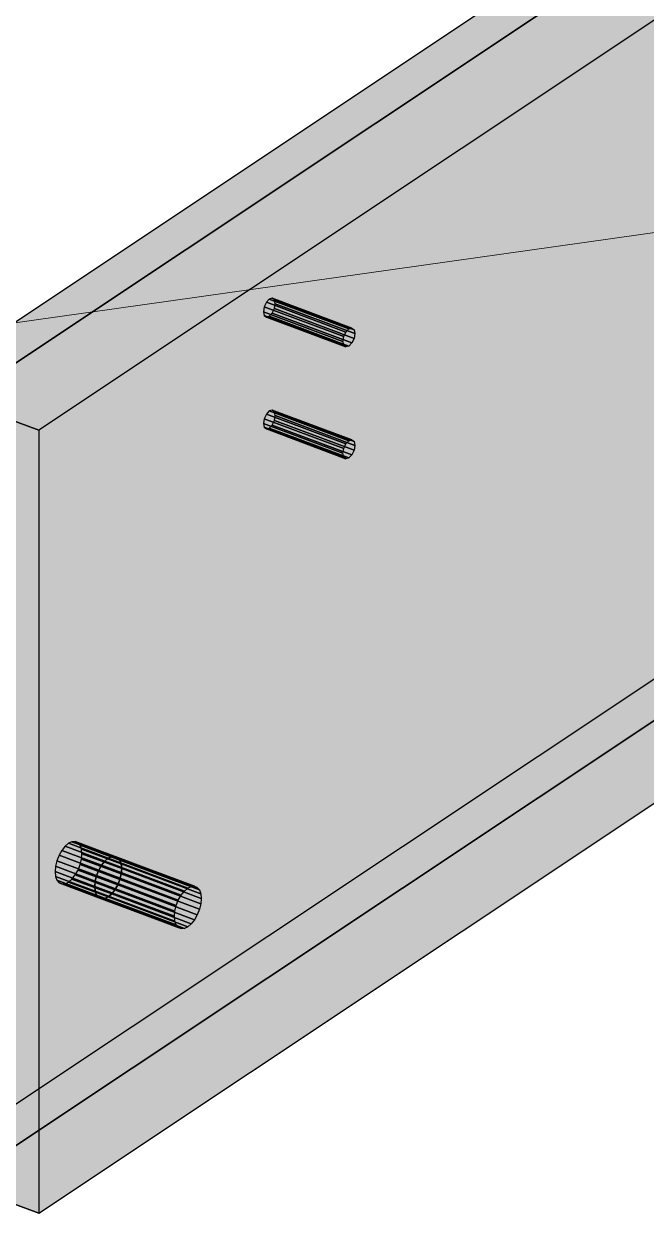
# Model space of a CAD drawing. Header units: millimetres. Extents: x 50 to 612415, y 2 to 4150.
# Drawn here: x 495138.1 to 495300.4, y 2102.5 to 2412.9 of the extents above; entities that cross this region are included whole.
import ezdxf

# ---------------------------------------------------------------- set-up
doc = ezdxf.new("R2010")
doc.units = ezdxf.units.MM
for name, color, linetype, lineweight in [('DIM', 7, 'Continuous', 13), ('HATCH', 8, 'Continuous', 9), ('OUTLINE', 7, 'Continuous', 25)]:
    doc.layers.add(name, color=color, linetype=linetype, lineweight=lineweight)

msp = doc.modelspace()

# ---------------------------------------------------------------- hatches: boundary and pattern name
at = {"layer": 'HATCH', "true_color": 0xccae87}
for points in [[(495110.909, 2318.488), (495421.989, 2525.875), (495432.358, 2521.986), (495121.278, 2314.6)], [(495121.278, 2314.6), (495432.358, 2521.986), (495453.097, 2514.209), (495142.017, 2306.823)], [(495421.989, 2321.578), (495110.909, 2114.191), (495121.278, 2110.303), (495432.358, 2317.689)], [(495432.358, 2317.689), (495121.278, 2110.303), (495142.017, 2102.526), (495453.097, 2309.912)]]:
    msp.add_hatch(color=43, dxfattribs=at).paths.add_polyline_path(points)
at = {"layer": 'HATCH', "true_color": 0xbda27d}
for points in [[(495153.174, 2197.556), (495110.909, 2318.488), (495421.989, 2525.875)], [(495383.104, 2354.586), (495153.174, 2197.556), (495421.989, 2525.875)], [(495432.358, 2521.986), (495121.278, 2314.6), (495163.544, 2193.668)], [(495202.159, 2341.064), (495121.278, 2314.6), (495432.358, 2521.986)], [(495432.358, 2521.986), (495163.544, 2193.668), (495393.473, 2350.698)], [(495202.937, 2341.282), (495202.159, 2341.064), (495432.358, 2521.986)], [(495203.506, 2340.839), (495202.937, 2341.282), (495432.358, 2521.986)], [(495351.477, 2440.609), (495203.506, 2340.839), (495432.358, 2521.986)], [(495453.097, 2514.209), (495142.017, 2306.823), (495222.898, 2333.287)], [(495453.097, 2514.209), (495222.898, 2333.287), (495223.675, 2333.505)], [(495453.097, 2514.209), (495223.675, 2333.505), (495224.245, 2333.062)], [(495453.097, 2514.209), (495224.245, 2333.062), (495372.216, 2432.832)], [(495351.477, 2440.609), (495350.7, 2439.79), (495203.506, 2340.839)], [(495350.7, 2439.79), (495350.13, 2438.589), (495203.506, 2340.839)], [(495350.13, 2438.589), (495349.922, 2437.327), (495203.506, 2340.839)], [(495349.922, 2437.327), (495203.714, 2339.856), (495203.506, 2340.839)], [(495203.714, 2339.856), (495349.922, 2437.327), (495350.13, 2436.344)], [(495202.159, 2336.574), (495350.13, 2436.344), (495350.7, 2435.902)], [(495202.159, 2336.574), (495202.937, 2337.393), (495350.13, 2436.344)], [(495351.477, 2411.424), (495202.159, 2336.574), (495350.7, 2435.902)], [(495202.937, 2337.393), (495203.506, 2338.594), (495350.13, 2436.344)], [(495203.506, 2338.594), (495203.714, 2339.856), (495350.13, 2436.344)], [(495224.245, 2333.062), (495371.438, 2432.013), (495372.216, 2432.832)], [(495224.245, 2333.062), (495370.869, 2430.812), (495371.438, 2432.013)], [(495224.245, 2333.062), (495370.661, 2429.55), (495370.869, 2430.812)], [(495371.438, 2428.125), (495370.869, 2428.567), (495222.898, 2328.797)], [(495370.869, 2428.567), (495223.675, 2329.616), (495222.898, 2328.797)], [(495371.438, 2428.125), (495222.898, 2328.797), (495372.216, 2403.647)], [(495370.869, 2428.567), (495224.245, 2330.817), (495223.675, 2329.616)], [(495224.245, 2333.062), (495224.453, 2332.079), (495370.661, 2429.55)], [(495370.869, 2428.567), (495224.453, 2332.079), (495224.245, 2330.817)], [(495370.869, 2428.567), (495370.661, 2429.55), (495224.453, 2332.079)], [(495351.477, 2411.424), (495203.714, 2310.67), (495202.159, 2336.574)], [(495351.477, 2411.424), (495350.7, 2410.605), (495203.714, 2310.67)], [(495350.7, 2410.605), (495350.13, 2409.403), (495203.714, 2310.67)], [(495350.13, 2409.403), (495349.922, 2408.142), (495203.714, 2310.67)], [(495202.159, 2307.388), (495350.13, 2407.158), (495350.7, 2406.716)], [(495202.159, 2307.388), (495202.937, 2308.208), (495350.13, 2407.158)], [(495394.379, 2351.13), (495202.159, 2307.388), (495351.477, 2406.934)], [(495202.159, 2307.388), (495350.7, 2406.716), (495351.477, 2406.934)], [(495202.937, 2308.208), (495203.506, 2309.409), (495350.13, 2407.158)], [(495203.506, 2309.409), (495203.714, 2310.67), (495350.13, 2407.158)], [(495203.714, 2310.67), (495349.922, 2408.142), (495350.13, 2407.158)], [(495222.898, 2328.797), (495224.453, 2302.893), (495372.216, 2403.647)], [(495224.453, 2302.893), (495371.438, 2402.828), (495372.216, 2403.647)], [(495224.453, 2302.893), (495370.869, 2401.626), (495371.438, 2402.828)], [(495371.438, 2398.939), (495370.869, 2399.381), (495222.898, 2299.611)], [(495370.869, 2399.381), (495223.675, 2300.431), (495222.898, 2299.611)], [(495370.869, 2399.381), (495224.245, 2301.632), (495223.675, 2300.431)], [(495370.869, 2399.381), (495224.453, 2302.893), (495224.245, 2301.632)], [(495224.453, 2302.893), (495370.661, 2400.365), (495370.869, 2401.626)], [(495370.869, 2399.381), (495370.661, 2400.365), (495224.453, 2302.893)], [(495372.216, 2399.157), (495222.898, 2299.611), (495415.117, 2343.353)], [(495372.216, 2399.157), (495371.438, 2398.939), (495222.898, 2299.611)], [(495383.104, 2354.586), (495153.294, 2196.328), (495153.174, 2197.556)], [(495383.104, 2354.586), (495382.198, 2353.81), (495153.294, 2196.328)], [(495382.198, 2353.81), (495381.354, 2352.743), (495153.294, 2196.328)], [(495381.354, 2352.743), (495380.629, 2351.457), (495153.294, 2196.328)], [(495380.629, 2351.457), (495380.073, 2350.04), (495153.294, 2196.328)], [(495380.073, 2350.04), (495379.723, 2348.589), (495153.294, 2196.328)], [(495163.544, 2193.668), (495163.663, 2192.44), (495393.473, 2350.698)], [(495393.473, 2350.698), (495163.663, 2192.44), (495163.544, 2193.668)], [(495393.473, 2350.698), (495163.544, 2193.668), (495201.381, 2307.171)], [(495163.663, 2192.44), (495392.567, 2349.922), (495393.473, 2350.698)], [(495393.473, 2350.698), (495392.567, 2349.922), (495163.663, 2192.44)], [(495163.663, 2192.44), (495391.723, 2348.855), (495392.567, 2349.922)], [(495392.567, 2349.922), (495391.723, 2348.855), (495163.663, 2192.44)], [(495394.379, 2351.13), (495393.473, 2350.698), (495201.381, 2307.171)], [(495394.379, 2351.13), (495201.381, 2307.171), (495202.159, 2307.388)], [(495379.723, 2348.589), (495379.604, 2347.202), (495153.294, 2196.328)], [(495153.294, 2196.328), (495379.604, 2347.202), (495379.723, 2345.974)], [(495163.663, 2192.44), (495390.998, 2347.569), (495391.723, 2348.855)], [(495391.723, 2348.855), (495390.998, 2347.569), (495163.663, 2192.44)], [(495163.663, 2192.44), (495390.442, 2346.152), (495390.998, 2347.569)], [(495390.998, 2347.569), (495390.442, 2346.152), (495163.663, 2192.44)], [(495149.794, 2188.944), (495379.723, 2345.974), (495380.073, 2344.989)], [(495149.794, 2188.944), (495150.7, 2189.72), (495379.723, 2345.974)], [(495149.794, 2188.944), (495380.073, 2344.989), (495380.629, 2344.313)], [(495149.794, 2188.944), (495380.629, 2344.313), (495421.989, 2321.578)], [(495150.7, 2189.72), (495151.544, 2190.787), (495379.723, 2345.974)], [(495151.544, 2190.787), (495152.269, 2192.073), (495379.723, 2345.974)], [(495152.269, 2192.073), (495152.825, 2193.49), (495379.723, 2345.974)], [(495152.825, 2193.49), (495153.174, 2194.941), (495379.723, 2345.974)], [(495153.174, 2194.941), (495153.294, 2196.328), (495379.723, 2345.974)], [(495163.663, 2192.44), (495390.093, 2344.7), (495390.442, 2346.152)], [(495390.442, 2346.152), (495390.093, 2344.7), (495163.663, 2192.44)], [(495163.663, 2192.44), (495389.973, 2343.313), (495390.093, 2344.7)], [(495390.093, 2344.7), (495389.973, 2343.313), (495163.663, 2192.44)], [(495202.159, 2341.064), (495201.381, 2340.245), (495121.278, 2314.6)], [(495390.442, 2341.1), (495390.093, 2342.086), (495160.163, 2185.055)], [(495160.163, 2185.055), (495390.093, 2342.086), (495390.442, 2341.1)], [(495390.093, 2342.086), (495161.069, 2185.831), (495160.163, 2185.055)], [(495160.163, 2185.055), (495161.069, 2185.831), (495390.093, 2342.086)], [(495390.998, 2340.425), (495390.442, 2341.1), (495160.163, 2185.055)], [(495160.163, 2185.055), (495390.442, 2341.1), (495390.998, 2340.425)], [(495432.358, 2317.689), (495390.998, 2340.425), (495160.163, 2185.055)], [(495160.163, 2185.055), (495390.998, 2340.425), (495391.723, 2340.105)], [(495390.093, 2342.086), (495161.913, 2186.899), (495161.069, 2185.831)], [(495161.069, 2185.831), (495161.913, 2186.899), (495390.093, 2342.086)], [(495390.093, 2342.086), (495162.638, 2188.185), (495161.913, 2186.899)], [(495161.913, 2186.899), (495162.638, 2188.185), (495390.093, 2342.086)], [(495390.093, 2342.086), (495163.194, 2189.602), (495162.638, 2188.185)], [(495162.638, 2188.185), (495163.194, 2189.602), (495390.093, 2342.086)], [(495390.093, 2342.086), (495163.544, 2191.053), (495163.194, 2189.602)], [(495163.194, 2189.602), (495163.544, 2191.053), (495390.093, 2342.086)], [(495390.093, 2342.086), (495163.663, 2192.44), (495163.544, 2191.053)], [(495163.544, 2191.053), (495163.663, 2192.44), (495390.093, 2342.086)], [(495390.093, 2342.086), (495389.973, 2343.313), (495163.663, 2192.44)], [(495163.663, 2192.44), (495389.973, 2343.313), (495390.093, 2342.086)], [(495184.282, 2185.891), (495184.402, 2184.663), (495414.212, 2342.921)], [(495222.12, 2299.394), (495184.282, 2185.891), (495414.212, 2342.921)], [(495184.402, 2184.663), (495413.306, 2342.145), (495414.212, 2342.921)], [(495184.402, 2184.663), (495412.462, 2341.078), (495413.306, 2342.145)], [(495184.402, 2184.663), (495411.737, 2339.792), (495412.462, 2341.078)], [(495222.12, 2299.394), (495414.212, 2342.921), (495415.117, 2343.353)], [(495222.898, 2299.611), (495222.12, 2299.394), (495415.117, 2343.353)], [(495201.381, 2340.245), (495200.812, 2339.043), (495121.278, 2314.6)], [(495200.812, 2339.043), (495200.604, 2337.782), (495121.278, 2314.6)], [(495121.278, 2110.303), (495200.604, 2337.782), (495200.812, 2336.798)], [(495200.604, 2337.782), (495121.278, 2110.303), (495121.278, 2314.6)], [(495160.163, 2185.055), (495392.567, 2340.163), (495432.358, 2317.689)], [(495160.163, 2185.055), (495391.723, 2340.105), (495392.567, 2340.163)], [(495184.402, 2184.663), (495411.181, 2338.375), (495411.737, 2339.792)], [(495184.402, 2184.663), (495410.831, 2336.923), (495411.181, 2338.375)], [(495200.604, 2308.597), (495121.278, 2110.303), (495200.812, 2336.798)], [(495411.181, 2333.323), (495410.831, 2334.309), (495180.902, 2177.278)], [(495410.831, 2334.309), (495181.808, 2178.054), (495180.902, 2177.278)], [(495410.831, 2334.309), (495182.652, 2179.122), (495181.808, 2178.054)], [(495410.831, 2334.309), (495183.377, 2180.408), (495182.652, 2179.122)], [(495410.831, 2334.309), (495183.933, 2181.825), (495183.377, 2180.408)], [(495410.831, 2334.309), (495184.282, 2183.276), (495183.933, 2181.825)], [(495410.831, 2334.309), (495184.402, 2184.663), (495184.282, 2183.276)], [(495184.402, 2184.663), (495410.712, 2335.536), (495410.831, 2336.923)], [(495410.831, 2334.309), (495410.712, 2335.536), (495184.402, 2184.663)], [(495200.812, 2309.858), (495200.604, 2308.597), (495200.812, 2336.798)], [(495203.714, 2310.67), (495203.506, 2311.654), (495200.812, 2336.798)], [(495203.506, 2311.654), (495202.937, 2312.096), (495200.812, 2336.798)], [(495202.937, 2312.096), (495202.159, 2311.879), (495200.812, 2336.798)], [(495202.159, 2311.879), (495201.381, 2311.059), (495200.812, 2336.798)], [(495201.381, 2311.059), (495200.812, 2309.858), (495200.812, 2336.798)], [(495203.714, 2310.67), (495200.812, 2336.798), (495201.381, 2336.356)], [(495203.714, 2310.67), (495201.381, 2336.356), (495202.159, 2336.574)], [(495142.017, 2306.823), (495222.12, 2332.468), (495222.898, 2333.287)], [(495142.017, 2306.823), (495221.551, 2331.266), (495222.12, 2332.468)], [(495142.017, 2306.823), (495221.342, 2330.005), (495221.551, 2331.266)], [(495411.737, 2332.648), (495411.181, 2333.323), (495180.902, 2177.278)], [(495412.462, 2332.328), (495411.737, 2332.648), (495180.902, 2177.278)], [(495453.097, 2309.912), (495413.306, 2332.386), (495180.902, 2177.278)], [(495413.306, 2332.386), (495412.462, 2332.328), (495180.902, 2177.278)], [(495221.551, 2329.021), (495221.342, 2330.005), (495142.017, 2102.526)], [(495142.017, 2306.823), (495142.017, 2102.526), (495221.342, 2330.005)], [(495221.551, 2329.021), (495142.017, 2102.526), (495221.342, 2300.82)], [(495221.551, 2329.021), (495221.342, 2300.82), (495221.551, 2302.081)], [(495221.551, 2329.021), (495224.245, 2303.877), (495224.453, 2302.893)], [(495221.551, 2329.021), (495223.675, 2304.319), (495224.245, 2303.877)], [(495221.551, 2329.021), (495222.898, 2304.102), (495223.675, 2304.319)], [(495221.551, 2329.021), (495222.12, 2303.282), (495222.898, 2304.102)], [(495221.551, 2329.021), (495221.551, 2302.081), (495222.12, 2303.282)], [(495222.12, 2328.579), (495221.551, 2329.021), (495224.453, 2302.893)], [(495222.898, 2328.797), (495222.12, 2328.579), (495224.453, 2302.893)], [(495149.794, 2188.944), (495421.989, 2321.578), (495110.909, 2114.191)], [(495153.174, 2197.556), (495152.825, 2198.541), (495110.909, 2318.488)], [(495152.825, 2198.541), (495152.269, 2199.217), (495110.909, 2318.488)], [(495152.269, 2199.217), (495151.544, 2199.536), (495110.909, 2318.488)], [(495151.544, 2199.536), (495150.7, 2199.478), (495110.909, 2318.488)], [(495150.7, 2199.478), (495149.794, 2199.047), (495110.909, 2318.488)], [(495149.794, 2199.047), (495148.888, 2198.271), (495110.909, 2318.488)], [(495148.888, 2198.271), (495148.044, 2197.203), (495110.909, 2318.488)], [(495146.414, 2193.049), (495146.294, 2191.662), (495110.909, 2318.488)], [(495148.044, 2197.203), (495147.319, 2195.917), (495110.909, 2318.488)], [(495146.763, 2194.5), (495146.414, 2193.049), (495110.909, 2318.488)], [(495147.319, 2195.917), (495146.763, 2194.5), (495110.909, 2318.488)], [(495146.294, 2191.662), (495110.909, 2114.191), (495110.909, 2318.488)], [(495121.278, 2110.303), (495432.358, 2317.689), (495160.163, 2185.055)], [(495432.358, 2317.689), (495121.278, 2110.303), (495160.163, 2185.055)], [(495121.278, 2314.6), (495163.194, 2194.653), (495163.544, 2193.668)], [(495121.278, 2314.6), (495162.638, 2195.328), (495163.194, 2194.653)], [(495121.278, 2314.6), (495161.913, 2195.648), (495162.638, 2195.328)], [(495121.278, 2314.6), (495161.069, 2195.59), (495161.913, 2195.648)], [(495121.278, 2314.6), (495160.163, 2195.158), (495161.069, 2195.59)], [(495121.278, 2314.6), (495159.258, 2194.382), (495160.163, 2195.158)], [(495121.278, 2314.6), (495158.414, 2193.315), (495159.258, 2194.382)], [(495121.278, 2314.6), (495156.664, 2187.774), (495156.783, 2189.16)], [(495121.278, 2314.6), (495157.689, 2192.029), (495158.414, 2193.315)], [(495121.278, 2314.6), (495156.783, 2189.16), (495157.133, 2190.612)], [(495121.278, 2314.6), (495157.133, 2190.612), (495157.689, 2192.029)], [(495121.278, 2314.6), (495121.278, 2110.303), (495156.664, 2187.774)], [(495180.902, 2177.278), (495142.017, 2102.526), (495453.097, 2309.912)], [(495121.278, 2110.303), (495200.604, 2308.597), (495200.812, 2307.613)], [(495121.278, 2110.303), (495200.812, 2307.613), (495201.381, 2307.171)], [(495157.689, 2192.029), (495121.278, 2110.303), (495201.381, 2307.171)], [(495158.414, 2193.315), (495157.689, 2192.029), (495201.381, 2307.171)], [(495159.258, 2194.382), (495158.414, 2193.315), (495201.381, 2307.171)], [(495160.163, 2195.158), (495159.258, 2194.382), (495201.381, 2307.171)], [(495161.069, 2195.59), (495160.163, 2195.158), (495201.381, 2307.171)], [(495161.913, 2195.648), (495161.069, 2195.59), (495201.381, 2307.171)], [(495162.638, 2195.328), (495161.913, 2195.648), (495201.381, 2307.171)], [(495163.194, 2194.653), (495162.638, 2195.328), (495201.381, 2307.171)], [(495163.544, 2193.668), (495163.194, 2194.653), (495201.381, 2307.171)], [(495221.551, 2299.836), (495221.342, 2300.82), (495142.017, 2102.526)], [(495222.12, 2299.394), (495221.551, 2299.836), (495142.017, 2102.526)], [(495222.12, 2299.394), (495142.017, 2102.526), (495178.427, 2184.252)], [(495222.12, 2299.394), (495178.427, 2184.252), (495179.152, 2185.538)], [(495222.12, 2299.394), (495179.152, 2185.538), (495179.996, 2186.605)], [(495222.12, 2299.394), (495179.996, 2186.605), (495180.902, 2187.381)], [(495222.12, 2299.394), (495180.902, 2187.381), (495181.808, 2187.813)], [(495222.12, 2299.394), (495181.808, 2187.813), (495182.652, 2187.871)], [(495222.12, 2299.394), (495182.652, 2187.871), (495183.377, 2187.551)], [(495222.12, 2299.394), (495183.377, 2187.551), (495183.933, 2186.876)], [(495222.12, 2299.394), (495183.933, 2186.876), (495184.282, 2185.891)], [(495110.909, 2114.191), (495146.294, 2191.662), (495146.414, 2190.434)], [(495157.689, 2192.029), (495157.133, 2190.612), (495121.278, 2110.303)], [(495110.909, 2114.191), (495146.414, 2190.434), (495146.763, 2189.449)], [(495110.909, 2114.191), (495146.763, 2189.449), (495147.319, 2188.774)], [(495148.888, 2188.512), (495149.794, 2188.944), (495110.909, 2114.191)], [(495110.909, 2114.191), (495147.319, 2188.774), (495148.044, 2188.454)], [(495148.044, 2188.454), (495148.888, 2188.512), (495110.909, 2114.191)], [(495157.133, 2190.612), (495156.783, 2189.16), (495121.278, 2110.303)], [(495156.783, 2189.16), (495156.664, 2187.774), (495121.278, 2110.303)], [(495156.783, 2186.546), (495156.664, 2187.774), (495121.278, 2110.303)], [(495121.278, 2110.303), (495156.664, 2187.774), (495156.783, 2186.546)], [(495157.133, 2185.561), (495156.783, 2186.546), (495121.278, 2110.303)], [(495121.278, 2110.303), (495156.783, 2186.546), (495157.133, 2185.561)], [(495157.689, 2184.885), (495157.133, 2185.561), (495121.278, 2110.303)], [(495121.278, 2110.303), (495157.133, 2185.561), (495157.689, 2184.885)], [(495121.278, 2110.303), (495160.163, 2185.055), (495159.258, 2184.624)], [(495121.278, 2110.303), (495159.258, 2184.624), (495160.163, 2185.055)], [(495158.414, 2184.566), (495157.689, 2184.885), (495121.278, 2110.303)], [(495121.278, 2110.303), (495157.689, 2184.885), (495158.414, 2184.566)], [(495121.278, 2110.303), (495159.258, 2184.624), (495158.414, 2184.566)], [(495121.278, 2110.303), (495158.414, 2184.566), (495159.258, 2184.624)], [(495142.017, 2102.526), (495177.871, 2182.835), (495178.427, 2184.252)], [(495142.017, 2102.526), (495177.522, 2181.384), (495177.871, 2182.835)], [(495142.017, 2102.526), (495177.402, 2179.997), (495177.522, 2181.384)], [(495177.522, 2178.769), (495177.402, 2179.997), (495142.017, 2102.526)], [(495177.871, 2177.784), (495177.522, 2178.769), (495142.017, 2102.526)], [(495178.427, 2177.108), (495177.871, 2177.784), (495142.017, 2102.526)], [(495180.902, 2177.278), (495179.996, 2176.847), (495142.017, 2102.526)], [(495179.152, 2176.789), (495178.427, 2177.108), (495142.017, 2102.526)], [(495179.996, 2176.847), (495179.152, 2176.789), (495142.017, 2102.526)]]:
    msp.add_hatch(color=33, dxfattribs=at).paths.add_polyline_path(points)
at = {"layer": 'HATCH', "true_color": 0xceb088}
for points in [[(495202.159, 2341.064), (495201.381, 2340.245), (495222.12, 2332.468), (495222.898, 2333.287)], [(495202.159, 2336.574), (495202.937, 2337.393), (495223.675, 2329.616), (495222.898, 2328.797)], [(495202.159, 2311.879), (495201.381, 2311.059), (495222.12, 2303.282), (495222.898, 2304.102)], [(495202.159, 2307.388), (495202.937, 2308.208), (495223.675, 2300.431), (495222.898, 2299.611)], [(495148.888, 2198.271), (495148.044, 2197.203), (495158.414, 2193.315), (495159.258, 2194.382)], [(495159.258, 2194.382), (495158.414, 2193.315), (495179.152, 2185.538), (495179.996, 2186.605)], [(495150.7, 2189.72), (495151.544, 2190.787), (495161.913, 2186.899), (495161.069, 2185.831)], [(495161.069, 2185.831), (495161.913, 2186.899), (495182.652, 2179.122), (495181.808, 2178.054)]]:
    msp.add_hatch(color=43, dxfattribs=at).paths.add_polyline_path(points)
at = {"layer": 'HATCH', "true_color": 0xc8ab85}
for points in [[(495202.937, 2341.282), (495202.159, 2341.064), (495222.898, 2333.287), (495223.675, 2333.505)], [(495201.381, 2336.356), (495202.159, 2336.574), (495222.898, 2328.797), (495222.12, 2328.579)], [(495202.937, 2312.096), (495202.159, 2311.879), (495222.898, 2304.102), (495223.675, 2304.319)], [(495201.381, 2307.171), (495202.159, 2307.388), (495222.898, 2299.611), (495222.12, 2299.394)]]:
    msp.add_hatch(color=43, dxfattribs=at).paths.add_polyline_path(points)
at = {"layer": 'HATCH', "true_color": 0xbea27e}
for points in [[(495203.506, 2340.839), (495202.937, 2341.282), (495223.675, 2333.505), (495224.245, 2333.062)], [(495200.812, 2336.798), (495201.381, 2336.356), (495222.12, 2328.579), (495221.551, 2329.021)], [(495203.506, 2311.654), (495202.937, 2312.096), (495223.675, 2304.319), (495224.245, 2303.877)], [(495200.812, 2307.613), (495201.381, 2307.171), (495222.12, 2299.394), (495221.551, 2299.836)]]:
    msp.add_hatch(color=33, dxfattribs=at).paths.add_polyline_path(points)
at = {"layer": 'HATCH', "true_color": 0xba9f7b}
for points in [[(495203.714, 2339.856), (495203.506, 2340.839), (495224.245, 2333.062), (495224.453, 2332.079)], [(495200.604, 2337.782), (495200.812, 2336.798), (495221.551, 2329.021), (495221.342, 2330.005)], [(495203.714, 2310.67), (495203.506, 2311.654), (495224.245, 2303.877), (495224.453, 2302.893)], [(495200.604, 2308.597), (495200.812, 2307.613), (495221.551, 2299.836), (495221.342, 2300.82)]]:
    msp.add_hatch(color=33, dxfattribs=at).paths.add_polyline_path(points)
at = {"layer": 'HATCH', "true_color": 0xc5a883}
for points in [[(495200.812, 2339.043), (495200.604, 2337.782), (495221.342, 2330.005), (495221.551, 2331.266)], [(495203.506, 2338.594), (495203.714, 2339.856), (495224.453, 2332.079), (495224.245, 2330.817)], [(495200.812, 2309.858), (495200.604, 2308.597), (495221.342, 2300.82), (495221.551, 2302.081)], [(495203.506, 2309.409), (495203.714, 2310.67), (495224.453, 2302.893), (495224.245, 2301.632)]]:
    msp.add_hatch(color=43, dxfattribs=at).paths.add_polyline_path(points)
at = {"layer": 'HATCH', "true_color": 0xccaf87}
for points in [[(495201.381, 2340.245), (495200.812, 2339.043), (495221.551, 2331.266), (495222.12, 2332.468)], [(495202.937, 2337.393), (495203.506, 2338.594), (495224.245, 2330.817), (495223.675, 2329.616)], [(495201.381, 2311.059), (495200.812, 2309.858), (495221.551, 2302.081), (495222.12, 2303.282)], [(495202.937, 2308.208), (495203.506, 2309.409), (495224.245, 2301.632), (495223.675, 2300.431)]]:
    msp.add_hatch(color=43, dxfattribs=at).paths.add_polyline_path(points)
at = {"layer": 'HATCH', "true_color": 0xc0a47f}
msp.add_hatch(color=33, dxfattribs=at).paths.add_polyline_path([(495121.278, 2110.303), (495121.278, 2314.6), (495142.017, 2306.823), (495142.017, 2102.526)])
at = {"layer": 'HATCH', "true_color": 0xcdaf88}
for points in [[(495149.794, 2199.047), (495148.888, 2198.271), (495159.258, 2194.382), (495160.163, 2195.158)], [(495148.044, 2197.203), (495147.319, 2195.917), (495157.689, 2192.029), (495158.414, 2193.315)], [(495160.163, 2195.158), (495159.258, 2194.382), (495179.996, 2186.605), (495180.902, 2187.381)], [(495151.544, 2190.787), (495152.269, 2192.073), (495162.638, 2188.185), (495161.913, 2186.899)], [(495158.414, 2193.315), (495157.689, 2192.029), (495178.427, 2184.252), (495179.152, 2185.538)], [(495149.794, 2188.944), (495150.7, 2189.72), (495161.069, 2185.831), (495160.163, 2185.055)], [(495160.163, 2185.055), (495161.069, 2185.831), (495181.808, 2178.054), (495180.902, 2177.278)], [(495161.913, 2186.899), (495162.638, 2188.185), (495183.377, 2180.408), (495182.652, 2179.122)]]:
    msp.add_hatch(color=43, dxfattribs=at).paths.add_polyline_path(points)
at = {"layer": 'HATCH', "true_color": 0xcaad86}
for points in [[(495150.7, 2199.478), (495149.794, 2199.047), (495160.163, 2195.158), (495161.069, 2195.59)], [(495161.069, 2195.59), (495160.163, 2195.158), (495180.902, 2187.381), (495181.808, 2187.813)], [(495148.888, 2188.512), (495149.794, 2188.944), (495160.163, 2185.055), (495159.258, 2184.624)], [(495159.258, 2184.624), (495160.163, 2185.055), (495180.902, 2177.278), (495179.996, 2176.847)]]:
    msp.add_hatch(color=43, dxfattribs=at).paths.add_polyline_path(points)
at = {"layer": 'HATCH', "true_color": 0xc6a983}
for points in [[(495151.544, 2199.536), (495150.7, 2199.478), (495161.069, 2195.59), (495161.913, 2195.648)], [(495161.913, 2195.648), (495161.069, 2195.59), (495181.808, 2187.813), (495182.652, 2187.871)], [(495148.044, 2188.454), (495148.888, 2188.512), (495159.258, 2184.624), (495158.414, 2184.566)], [(495158.414, 2184.566), (495159.258, 2184.624), (495179.996, 2176.847), (495179.152, 2176.789)]]:
    msp.add_hatch(color=43, dxfattribs=at).paths.add_polyline_path(points)
at = {"layer": 'HATCH', "true_color": 0xc1a580}
for points in [[(495152.269, 2199.217), (495151.544, 2199.536), (495161.913, 2195.648), (495162.638, 2195.328)], [(495162.638, 2195.328), (495161.913, 2195.648), (495182.652, 2187.871), (495183.377, 2187.551)], [(495147.319, 2188.774), (495148.044, 2188.454), (495158.414, 2184.566), (495157.689, 2184.885)], [(495157.689, 2184.885), (495158.414, 2184.566), (495179.152, 2176.789), (495178.427, 2177.108)]]:
    msp.add_hatch(color=33, dxfattribs=at).paths.add_polyline_path(points)
at = {"layer": 'HATCH', "true_color": 0xbba07c}
for points in [[(495152.825, 2198.541), (495152.269, 2199.217), (495162.638, 2195.328), (495163.194, 2194.653)], [(495163.194, 2194.653), (495162.638, 2195.328), (495183.377, 2187.551), (495183.933, 2186.876)], [(495146.763, 2189.449), (495147.319, 2188.774), (495157.689, 2184.885), (495157.133, 2185.561)], [(495157.133, 2185.561), (495157.689, 2184.885), (495178.427, 2177.108), (495177.871, 2177.784)]]:
    msp.add_hatch(color=33, dxfattribs=at).paths.add_polyline_path(points)
at = {"layer": 'HATCH', "true_color": 0xb69c79}
for points in [[(495153.174, 2197.556), (495152.825, 2198.541), (495163.194, 2194.653), (495163.544, 2193.668)], [(495163.544, 2193.668), (495163.194, 2194.653), (495183.933, 2186.876), (495184.282, 2185.891)], [(495146.414, 2190.434), (495146.763, 2189.449), (495157.133, 2185.561), (495156.783, 2186.546)], [(495156.783, 2186.546), (495157.133, 2185.561), (495177.871, 2177.784), (495177.522, 2178.769)]]:
    msp.add_hatch(color=33, dxfattribs=at).paths.add_polyline_path(points)
at = {"layer": 'HATCH', "true_color": 0xbda17d}
for points in [[(495153.294, 2196.328), (495153.174, 2197.556), (495163.544, 2193.668), (495163.663, 2192.44)], [(495146.294, 2191.662), (495146.414, 2190.434), (495156.783, 2186.546), (495156.664, 2187.774)], [(495163.663, 2192.44), (495163.544, 2193.668), (495184.282, 2185.891), (495184.402, 2184.663)], [(495156.664, 2187.774), (495156.783, 2186.546), (495177.522, 2178.769), (495177.402, 2179.997)]]:
    msp.add_hatch(color=33, dxfattribs=at).paths.add_polyline_path(points)
at = {"layer": 'HATCH', "true_color": 0xc7aa84}
for points in [[(495146.763, 2194.5), (495146.414, 2193.049), (495156.783, 2189.16), (495157.133, 2190.612)], [(495152.825, 2193.49), (495153.174, 2194.941), (495163.544, 2191.053), (495163.194, 2189.602)], [(495157.133, 2190.612), (495156.783, 2189.16), (495177.522, 2181.384), (495177.871, 2182.835)], [(495163.194, 2189.602), (495163.544, 2191.053), (495184.282, 2183.276), (495183.933, 2181.825)]]:
    msp.add_hatch(color=43, dxfattribs=at).paths.add_polyline_path(points)
at = {"layer": 'HATCH', "true_color": 0xcbae87}
for points in [[(495147.319, 2195.917), (495146.763, 2194.5), (495157.133, 2190.612), (495157.689, 2192.029)], [(495152.269, 2192.073), (495152.825, 2193.49), (495163.194, 2189.602), (495162.638, 2188.185)], [(495157.689, 2192.029), (495157.133, 2190.612), (495177.871, 2182.835), (495178.427, 2184.252)], [(495162.638, 2188.185), (495163.194, 2189.602), (495183.933, 2181.825), (495183.377, 2180.408)]]:
    msp.add_hatch(color=43, dxfattribs=at).paths.add_polyline_path(points)
at = {"layer": 'HATCH', "true_color": 0xc2a681}
for points in [[(495153.174, 2194.941), (495153.294, 2196.328), (495163.663, 2192.44), (495163.544, 2191.053)], [(495146.414, 2193.049), (495146.294, 2191.662), (495156.664, 2187.774), (495156.783, 2189.16)], [(495163.544, 2191.053), (495163.663, 2192.44), (495184.402, 2184.663), (495184.282, 2183.276)], [(495156.783, 2189.16), (495156.664, 2187.774), (495177.402, 2179.997), (495177.522, 2181.384)]]:
    msp.add_hatch(color=43, dxfattribs=at).paths.add_polyline_path(points)

# ---------------------------------------------------------------- linework, layer by layer
at = {"layer": 'DIM'}
msp.add_lwpolyline([(493949.545, 2167.305), (496800, 2570), (496900, 2570)], dxfattribs=at)
at = {"layer": 'OUTLINE', "color": 139, "true_color": 0x42544a}
for p, q in [((495110.909, 2318.488), (495421.989, 2525.875)), ((495110.909, 2318.488), (495421.989, 2525.875)), ((495432.358, 2521.986), (495121.278, 2314.6)), ((495121.278, 2314.6), (495432.358, 2521.986)), ((495432.358, 2521.986), (495121.278, 2314.6)), ((495121.278, 2314.6), (495432.358, 2521.986)), ((495453.097, 2514.209), (495142.017, 2306.823)), ((495453.097, 2514.209), (495142.017, 2306.823)), ((495202.159, 2341.064), (495201.381, 2340.245)), ((495202.159, 2341.064), (495201.381, 2340.245)), ((495202.937, 2341.282), (495202.159, 2341.064)), ((495202.937, 2341.282), (495202.159, 2341.064)), ((495202.159, 2341.064), (495222.898, 2333.287)), ((495222.898, 2333.287), (495202.159, 2341.064)), ((495203.506, 2340.839), (495202.937, 2341.282)), ((495203.506, 2340.839), (495202.937, 2341.282)), ((495202.937, 2341.282), (495223.675, 2333.505)), ((495223.675, 2333.505), (495202.937, 2341.282)), ((495203.714, 2339.856), (495203.506, 2340.839)), ((495203.714, 2339.856), (495203.506, 2340.839)), ((495203.506, 2340.839), (495224.245, 2333.062)), ((495224.245, 2333.062), (495203.506, 2340.839)), ((495200.812, 2339.043), (495200.604, 2337.782)), ((495200.812, 2339.043), (495200.604, 2337.782)), ((495200.604, 2337.782), (495200.812, 2336.798)), ((495200.604, 2337.782), (495200.812, 2336.798)), ((495221.342, 2330.005), (495200.604, 2337.782)), ((495200.604, 2337.782), (495221.342, 2330.005)), ((495201.381, 2340.245), (495200.812, 2339.043)), ((495201.381, 2340.245), (495200.812, 2339.043)), ((495221.551, 2331.266), (495200.812, 2339.043)), ((495200.812, 2339.043), (495221.551, 2331.266)), ((495201.381, 2340.245), (495222.12, 2332.468)), ((495222.12, 2332.468), (495201.381, 2340.245)), ((495202.159, 2336.574), (495202.937, 2337.393)), ((495202.159, 2336.574), (495202.937, 2337.393)), ((495202.937, 2337.393), (495203.506, 2338.594)), ((495202.937, 2337.393), (495203.506, 2338.594)), ((495223.675, 2329.616), (495202.937, 2337.393)), ((495202.937, 2337.393), (495223.675, 2329.616)), ((495203.506, 2338.594), (495203.714, 2339.856)), ((495203.506, 2338.594), (495203.714, 2339.856)), ((495203.506, 2338.594), (495224.245, 2330.817)), ((495224.245, 2330.817), (495203.506, 2338.594)), ((495203.714, 2339.856), (495224.453, 2332.079)), ((495224.453, 2332.079), (495203.714, 2339.856)), ((495200.812, 2336.798), (495201.381, 2336.356)), ((495200.812, 2336.798), (495201.381, 2336.356)), ((495221.551, 2329.021), (495200.812, 2336.798)), ((495200.812, 2336.798), (495221.551, 2329.021)), ((495201.381, 2336.356), (495202.159, 2336.574)), ((495201.381, 2336.356), (495202.159, 2336.574)), ((495222.12, 2328.579), (495201.381, 2336.356)), ((495201.381, 2336.356), (495222.12, 2328.579)), ((495222.898, 2328.797), (495202.159, 2336.574)), ((495202.159, 2336.574), (495222.898, 2328.797)), ((495221.342, 2330.005), (495221.551, 2331.266)), ((495221.342, 2330.005), (495221.551, 2331.266)), ((495221.551, 2331.266), (495222.12, 2332.468)), ((495221.551, 2331.266), (495222.12, 2332.468)), ((495222.12, 2332.468), (495222.898, 2333.287)), ((495222.12, 2332.468), (495222.898, 2333.287)), ((495222.898, 2333.287), (495223.675, 2333.505)), ((495222.898, 2333.287), (495223.675, 2333.505)), ((495223.675, 2333.505), (495224.245, 2333.062)), ((495223.675, 2333.505), (495224.245, 2333.062)), ((495224.245, 2333.062), (495224.453, 2332.079)), ((495224.245, 2333.062), (495224.453, 2332.079)), ((495224.453, 2332.079), (495224.245, 2330.817)), ((495224.453, 2332.079), (495224.245, 2330.817)), ((495221.551, 2329.021), (495221.342, 2330.005)), ((495221.551, 2329.021), (495221.342, 2330.005)), ((495222.12, 2328.579), (495221.551, 2329.021)), ((495222.12, 2328.579), (495221.551, 2329.021)), ((495222.898, 2328.797), (495222.12, 2328.579)), ((495222.898, 2328.797), (495222.12, 2328.579)), ((495223.675, 2329.616), (495222.898, 2328.797)), ((495223.675, 2329.616), (495222.898, 2328.797)), ((495224.245, 2330.817), (495223.675, 2329.616)), ((495224.245, 2330.817), (495223.675, 2329.616)), ((495421.989, 2321.578), (495110.909, 2114.191)), ((495421.989, 2321.578), (495110.909, 2114.191)), ((495121.278, 2110.303), (495432.358, 2317.689)), ((495432.358, 2317.689), (495121.278, 2110.303)), ((495121.278, 2110.303), (495432.358, 2317.689)), ((495432.358, 2317.689), (495121.278, 2110.303)), ((495142.017, 2306.823), (495121.278, 2314.6)), ((495121.278, 2314.6), (495142.017, 2306.823)), ((495142.017, 2102.526), (495453.097, 2309.912)), ((495142.017, 2102.526), (495453.097, 2309.912)), ((495200.812, 2309.858), (495200.604, 2308.597)), ((495200.812, 2309.858), (495200.604, 2308.597)), ((495201.381, 2311.059), (495200.812, 2309.858)), ((495201.381, 2311.059), (495200.812, 2309.858)), ((495221.551, 2302.081), (495200.812, 2309.858)), ((495200.812, 2309.858), (495221.551, 2302.081)), ((495202.159, 2311.879), (495201.381, 2311.059)), ((495202.159, 2311.879), (495201.381, 2311.059)), ((495201.381, 2311.059), (495222.12, 2303.282)), ((495222.12, 2303.282), (495201.381, 2311.059)), ((495202.937, 2312.096), (495202.159, 2311.879)), ((495202.937, 2312.096), (495202.159, 2311.879)), ((495202.159, 2311.879), (495222.898, 2304.102)), ((495222.898, 2304.102), (495202.159, 2311.879)), ((495203.506, 2311.654), (495202.937, 2312.096)), ((495203.506, 2311.654), (495202.937, 2312.096)), ((495202.937, 2312.096), (495223.675, 2304.319)), ((495223.675, 2304.319), (495202.937, 2312.096)), ((495202.937, 2308.208), (495203.506, 2309.409)), ((495202.937, 2308.208), (495203.506, 2309.409)), ((495203.714, 2310.67), (495203.506, 2311.654)), ((495203.714, 2310.67), (495203.506, 2311.654)), ((495203.506, 2311.654), (495224.245, 2303.877)), ((495224.245, 2303.877), (495203.506, 2311.654)), ((495203.506, 2309.409), (495203.714, 2310.67)), ((495203.506, 2309.409), (495203.714, 2310.67)), ((495203.506, 2309.409), (495224.245, 2301.632)), ((495224.245, 2301.632), (495203.506, 2309.409)), ((495203.714, 2310.67), (495224.453, 2302.893)), ((495224.453, 2302.893), (495203.714, 2310.67)), ((495142.017, 2306.823), (495142.017, 2102.526)), ((495142.017, 2306.823), (495142.017, 2102.526)), ((495200.604, 2308.597), (495200.812, 2307.613)), ((495200.604, 2308.597), (495200.812, 2307.613)), ((495221.342, 2300.82), (495200.604, 2308.597)), ((495200.604, 2308.597), (495221.342, 2300.82)), ((495200.812, 2307.613), (495201.381, 2307.171)), ((495200.812, 2307.613), (495201.381, 2307.171)), ((495221.551, 2299.836), (495200.812, 2307.613)), ((495200.812, 2307.613), (495221.551, 2299.836)), ((495201.381, 2307.171), (495202.159, 2307.388)), ((495201.381, 2307.171), (495202.159, 2307.388)), ((495222.12, 2299.394), (495201.381, 2307.171)), ((495201.381, 2307.171), (495222.12, 2299.394)), ((495202.159, 2307.388), (495202.937, 2308.208)), ((495202.159, 2307.388), (495202.937, 2308.208)), ((495222.898, 2299.611), (495202.159, 2307.388)), ((495202.159, 2307.388), (495222.898, 2299.611)), ((495223.675, 2300.431), (495202.937, 2308.208)), ((495202.937, 2308.208), (495223.675, 2300.431)), ((495221.551, 2302.081), (495222.12, 2303.282)), ((495221.551, 2302.081), (495222.12, 2303.282)), ((495222.12, 2303.282), (495222.898, 2304.102)), ((495222.12, 2303.282), (495222.898, 2304.102)), ((495222.898, 2304.102), (495223.675, 2304.319)), ((495222.898, 2304.102), (495223.675, 2304.319)), ((495223.675, 2304.319), (495224.245, 2303.877)), ((495223.675, 2304.319), (495224.245, 2303.877)), ((495224.245, 2303.877), (495224.453, 2302.893)), ((495224.245, 2303.877), (495224.453, 2302.893)), ((495221.342, 2300.82), (495221.551, 2302.081)), ((495221.342, 2300.82), (495221.551, 2302.081)), ((495221.551, 2299.836), (495221.342, 2300.82)), ((495221.551, 2299.836), (495221.342, 2300.82)), ((495223.675, 2300.431), (495222.898, 2299.611)), ((495223.675, 2300.431), (495222.898, 2299.611)), ((495224.245, 2301.632), (495223.675, 2300.431)), ((495224.245, 2301.632), (495223.675, 2300.431)), ((495224.453, 2302.893), (495224.245, 2301.632)), ((495224.453, 2302.893), (495224.245, 2301.632)), ((495222.12, 2299.394), (495221.551, 2299.836)), ((495222.12, 2299.394), (495221.551, 2299.836)), ((495222.898, 2299.611), (495222.12, 2299.394)), ((495222.898, 2299.611), (495222.12, 2299.394)), ((495148.888, 2198.271), (495148.044, 2197.203)), ((495148.888, 2198.271), (495148.044, 2197.203)), ((495149.794, 2199.047), (495148.888, 2198.271)), ((495149.794, 2199.047), (495148.888, 2198.271)), ((495148.888, 2198.271), (495159.258, 2194.382)), ((495159.258, 2194.382), (495148.888, 2198.271)), ((495150.7, 2199.478), (495149.794, 2199.047)), ((495150.7, 2199.478), (495149.794, 2199.047)), ((495149.794, 2199.047), (495160.163, 2195.158)), ((495160.163, 2195.158), (495149.794, 2199.047)), ((495151.544, 2199.536), (495150.7, 2199.478)), ((495151.544, 2199.536), (495150.7, 2199.478)), ((495150.7, 2199.478), (495161.069, 2195.59)), ((495161.069, 2195.59), (495150.7, 2199.478)), ((495152.269, 2199.217), (495151.544, 2199.536)), ((495151.544, 2199.536), (495161.913, 2195.648)), ((495161.913, 2195.648), (495151.544, 2199.536)), ((495152.269, 2199.217), (495151.544, 2199.536)), ((495152.825, 2198.541), (495152.269, 2199.217)), ((495152.269, 2199.217), (495162.638, 2195.328)), ((495162.638, 2195.328), (495152.269, 2199.217)), ((495152.825, 2198.541), (495152.269, 2199.217)), ((495153.174, 2197.556), (495152.825, 2198.541)), ((495152.825, 2198.541), (495163.194, 2194.653)), ((495163.194, 2194.653), (495152.825, 2198.541)), ((495153.174, 2197.556), (495152.825, 2198.541)), ((495153.294, 2196.328), (495153.174, 2197.556)), ((495153.294, 2196.328), (495153.174, 2197.556)), ((495153.174, 2197.556), (495163.544, 2193.668)), ((495163.544, 2193.668), (495153.174, 2197.556)), ((495146.763, 2194.5), (495146.414, 2193.049)), ((495146.763, 2194.5), (495146.414, 2193.049)), ((495147.319, 2195.917), (495146.763, 2194.5)), ((495147.319, 2195.917), (495146.763, 2194.5)), ((495157.133, 2190.612), (495146.763, 2194.5)), ((495146.763, 2194.5), (495157.133, 2190.612)), ((495148.044, 2197.203), (495147.319, 2195.917)), ((495148.044, 2197.203), (495147.319, 2195.917)), ((495147.319, 2195.917), (495157.689, 2192.029)), ((495157.689, 2192.029), (495147.319, 2195.917)), ((495148.044, 2197.203), (495158.414, 2193.315)), ((495158.414, 2193.315), (495148.044, 2197.203)), ((495152.825, 2193.49), (495153.174, 2194.941)), ((495152.825, 2193.49), (495153.174, 2194.941)), ((495153.174, 2194.941), (495153.294, 2196.328)), ((495153.174, 2194.941), (495153.294, 2196.328)), ((495153.174, 2194.941), (495163.544, 2191.053)), ((495163.544, 2191.053), (495153.174, 2194.941)), ((495153.294, 2196.328), (495163.663, 2192.44)), ((495163.663, 2192.44), (495153.294, 2196.328)), ((495159.258, 2194.382), (495160.163, 2195.158)), ((495160.163, 2195.158), (495159.258, 2194.382)), ((495160.163, 2195.158), (495159.258, 2194.382)), ((495159.258, 2194.382), (495160.163, 2195.158)), ((495160.163, 2195.158), (495161.069, 2195.59)), ((495161.069, 2195.59), (495160.163, 2195.158)), ((495161.069, 2195.59), (495160.163, 2195.158)), ((495160.163, 2195.158), (495161.069, 2195.59)), ((495160.163, 2195.158), (495180.902, 2187.381)), ((495180.902, 2187.381), (495160.163, 2195.158)), ((495161.069, 2195.59), (495161.913, 2195.648)), ((495161.913, 2195.648), (495161.069, 2195.59)), ((495161.913, 2195.648), (495161.069, 2195.59)), ((495161.069, 2195.59), (495161.913, 2195.648)), ((495161.069, 2195.59), (495181.808, 2187.813)), ((495181.808, 2187.813), (495161.069, 2195.59)), ((495161.913, 2195.648), (495162.638, 2195.328)), ((495162.638, 2195.328), (495161.913, 2195.648)), ((495162.638, 2195.328), (495161.913, 2195.648)), ((495161.913, 2195.648), (495182.652, 2187.871)), ((495182.652, 2187.871), (495161.913, 2195.648)), ((495161.913, 2195.648), (495162.638, 2195.328)), ((495162.638, 2195.328), (495163.194, 2194.653)), ((495163.194, 2194.653), (495162.638, 2195.328)), ((495163.194, 2194.653), (495162.638, 2195.328)), ((495162.638, 2195.328), (495183.377, 2187.551)), ((495183.377, 2187.551), (495162.638, 2195.328)), ((495162.638, 2195.328), (495163.194, 2194.653)), ((495163.194, 2194.653), (495163.544, 2193.668)), ((495163.544, 2193.668), (495163.194, 2194.653)), ((495163.544, 2193.668), (495163.194, 2194.653)), ((495163.194, 2194.653), (495183.933, 2186.876)), ((495183.933, 2186.876), (495163.194, 2194.653)), ((495163.194, 2194.653), (495163.544, 2193.668)), ((495146.414, 2193.049), (495146.294, 2191.662)), ((495146.414, 2193.049), (495146.294, 2191.662)), ((495146.294, 2191.662), (495146.414, 2190.434)), ((495156.664, 2187.774), (495146.294, 2191.662)), ((495146.294, 2191.662), (495146.414, 2190.434)), ((495146.294, 2191.662), (495156.664, 2187.774)), ((495156.783, 2189.16), (495146.414, 2193.049)), ((495146.414, 2193.049), (495156.783, 2189.16)), ((495151.544, 2190.787), (495152.269, 2192.073)), ((495151.544, 2190.787), (495152.269, 2192.073)), ((495152.269, 2192.073), (495152.825, 2193.49)), ((495152.269, 2192.073), (495152.825, 2193.49)), ((495162.638, 2188.185), (495152.269, 2192.073)), ((495152.269, 2192.073), (495162.638, 2188.185)), ((495152.825, 2193.49), (495163.194, 2189.602)), ((495163.194, 2189.602), (495152.825, 2193.49)), ((495157.133, 2190.612), (495157.689, 2192.029)), ((495157.689, 2192.029), (495157.133, 2190.612)), ((495157.689, 2192.029), (495157.133, 2190.612)), ((495157.133, 2190.612), (495157.689, 2192.029)), ((495157.689, 2192.029), (495158.414, 2193.315)), ((495158.414, 2193.315), (495157.689, 2192.029)), ((495158.414, 2193.315), (495157.689, 2192.029)), ((495157.689, 2192.029), (495158.414, 2193.315)), ((495157.689, 2192.029), (495178.427, 2184.252)), ((495178.427, 2184.252), (495157.689, 2192.029)), ((495158.414, 2193.315), (495159.258, 2194.382)), ((495159.258, 2194.382), (495158.414, 2193.315)), ((495159.258, 2194.382), (495158.414, 2193.315)), ((495158.414, 2193.315), (495159.258, 2194.382)), ((495158.414, 2193.315), (495179.152, 2185.538)), ((495179.152, 2185.538), (495158.414, 2193.315)), ((495159.258, 2194.382), (495179.996, 2186.605)), ((495179.996, 2186.605), (495159.258, 2194.382)), ((495163.544, 2193.668), (495163.663, 2192.44)), ((495163.663, 2192.44), (495163.544, 2193.668)), ((495163.544, 2193.668), (495163.663, 2192.44)), ((495163.663, 2192.44), (495163.544, 2193.668)), ((495163.544, 2193.668), (495184.282, 2185.891)), ((495184.282, 2185.891), (495163.544, 2193.668)), ((495163.663, 2192.44), (495163.544, 2191.053)), ((495163.544, 2191.053), (495163.663, 2192.44)), ((495163.663, 2192.44), (495163.544, 2191.053)), ((495163.544, 2191.053), (495163.663, 2192.44)), ((495163.663, 2192.44), (495184.402, 2184.663)), ((495184.402, 2184.663), (495163.663, 2192.44)), ((495146.414, 2190.434), (495146.763, 2189.449)), ((495156.783, 2186.546), (495146.414, 2190.434)), ((495146.414, 2190.434), (495146.763, 2189.449)), ((495146.414, 2190.434), (495156.783, 2186.546)), ((495146.763, 2189.449), (495147.319, 2188.774)), ((495157.133, 2185.561), (495146.763, 2189.449)), ((495146.763, 2189.449), (495147.319, 2188.774)), ((495146.763, 2189.449), (495157.133, 2185.561)), ((495147.319, 2188.774), (495148.044, 2188.454)), ((495157.689, 2184.885), (495147.319, 2188.774)), ((495147.319, 2188.774), (495148.044, 2188.454)), ((495147.319, 2188.774), (495157.689, 2184.885)), ((495148.044, 2188.454), (495148.888, 2188.512)), ((495148.044, 2188.454), (495148.888, 2188.512)), ((495158.414, 2184.566), (495148.044, 2188.454)), ((495148.044, 2188.454), (495158.414, 2184.566)), ((495148.888, 2188.512), (495149.794, 2188.944)), ((495148.888, 2188.512), (495149.794, 2188.944)), ((495159.258, 2184.624), (495148.888, 2188.512)), ((495148.888, 2188.512), (495159.258, 2184.624)), ((495149.794, 2188.944), (495150.7, 2189.72)), ((495149.794, 2188.944), (495150.7, 2189.72)), ((495160.163, 2185.055), (495149.794, 2188.944)), ((495149.794, 2188.944), (495160.163, 2185.055)), ((495150.7, 2189.72), (495151.544, 2190.787)), ((495150.7, 2189.72), (495151.544, 2190.787)), ((495161.069, 2185.831), (495150.7, 2189.72)), ((495150.7, 2189.72), (495161.069, 2185.831)), ((495161.913, 2186.899), (495151.544, 2190.787)), ((495151.544, 2190.787), (495161.913, 2186.899)), ((495156.664, 2187.774), (495156.783, 2189.16)), ((495156.783, 2189.16), (495156.664, 2187.774)), ((495156.783, 2189.16), (495156.664, 2187.774)), ((495156.664, 2187.774), (495156.783, 2189.16)), ((495156.783, 2189.16), (495157.133, 2190.612)), ((495157.133, 2190.612), (495156.783, 2189.16)), ((495157.133, 2190.612), (495156.783, 2189.16)), ((495156.783, 2189.16), (495157.133, 2190.612)), ((495177.522, 2181.384), (495156.783, 2189.16)), ((495156.783, 2189.16), (495177.522, 2181.384)), ((495177.871, 2182.835), (495157.133, 2190.612)), ((495157.133, 2190.612), (495177.871, 2182.835)), ((495163.194, 2189.602), (495162.638, 2188.185)), ((495162.638, 2188.185), (495163.194, 2189.602)), ((495163.194, 2189.602), (495162.638, 2188.185)), ((495162.638, 2188.185), (495163.194, 2189.602)), ((495163.544, 2191.053), (495163.194, 2189.602)), ((495163.194, 2189.602), (495163.544, 2191.053)), ((495163.544, 2191.053), (495163.194, 2189.602)), ((495163.194, 2189.602), (495163.544, 2191.053)), ((495163.194, 2189.602), (495183.933, 2181.825)), ((495183.933, 2181.825), (495163.194, 2189.602)), ((495163.544, 2191.053), (495184.282, 2183.276)), ((495184.282, 2183.276), (495163.544, 2191.053)), ((495156.783, 2186.546), (495156.664, 2187.774)), ((495156.783, 2186.546), (495156.664, 2187.774)), ((495156.664, 2187.774), (495156.783, 2186.546)), ((495156.664, 2187.774), (495156.783, 2186.546)), ((495177.402, 2179.997), (495156.664, 2187.774)), ((495156.664, 2187.774), (495177.402, 2179.997)), ((495157.133, 2185.561), (495156.783, 2186.546)), ((495157.133, 2185.561), (495156.783, 2186.546)), ((495156.783, 2186.546), (495157.133, 2185.561)), ((495156.783, 2186.546), (495157.133, 2185.561)), ((495177.522, 2178.769), (495156.783, 2186.546)), ((495156.783, 2186.546), (495177.522, 2178.769)), ((495157.689, 2184.885), (495157.133, 2185.561)), ((495157.689, 2184.885), (495157.133, 2185.561)), ((495157.133, 2185.561), (495157.689, 2184.885)), ((495157.133, 2185.561), (495157.689, 2184.885)), ((495177.871, 2177.784), (495157.133, 2185.561)), ((495157.133, 2185.561), (495177.871, 2177.784)), ((495161.069, 2185.831), (495160.163, 2185.055)), ((495160.163, 2185.055), (495161.069, 2185.831)), ((495161.069, 2185.831), (495160.163, 2185.055)), ((495160.163, 2185.055), (495161.069, 2185.831)), ((495161.913, 2186.899), (495161.069, 2185.831)), ((495161.069, 2185.831), (495161.913, 2186.899)), ((495161.913, 2186.899), (495161.069, 2185.831)), ((495161.069, 2185.831), (495161.913, 2186.899)), ((495181.808, 2178.054), (495161.069, 2185.831)), ((495161.069, 2185.831), (495181.808, 2178.054)), ((495162.638, 2188.185), (495161.913, 2186.899)), ((495161.913, 2186.899), (495162.638, 2188.185)), ((495162.638, 2188.185), (495161.913, 2186.899)), ((495161.913, 2186.899), (495162.638, 2188.185)), ((495182.652, 2179.122), (495161.913, 2186.899)), ((495161.913, 2186.899), (495182.652, 2179.122)), ((495183.377, 2180.408), (495162.638, 2188.185)), ((495162.638, 2188.185), (495183.377, 2180.408)), ((495178.427, 2184.252), (495179.152, 2185.538)), ((495178.427, 2184.252), (495179.152, 2185.538)), ((495179.152, 2185.538), (495179.996, 2186.605)), ((495179.152, 2185.538), (495179.996, 2186.605)), ((495179.996, 2186.605), (495180.902, 2187.381)), ((495179.996, 2186.605), (495180.902, 2187.381)), ((495180.902, 2187.381), (495181.808, 2187.813)), ((495180.902, 2187.381), (495181.808, 2187.813)), ((495181.808, 2187.813), (495182.652, 2187.871)), ((495181.808, 2187.813), (495182.652, 2187.871)), ((495182.652, 2187.871), (495183.377, 2187.551)), ((495182.652, 2187.871), (495183.377, 2187.551)), ((495183.377, 2187.551), (495183.933, 2186.876)), ((495183.377, 2187.551), (495183.933, 2186.876)), ((495183.933, 2186.876), (495184.282, 2185.891)), ((495183.933, 2186.876), (495184.282, 2185.891)), ((495184.282, 2185.891), (495184.402, 2184.663)), ((495184.282, 2185.891), (495184.402, 2184.663)), ((495158.414, 2184.566), (495157.689, 2184.885)), ((495158.414, 2184.566), (495157.689, 2184.885)), ((495157.689, 2184.885), (495158.414, 2184.566)), ((495157.689, 2184.885), (495158.414, 2184.566)), ((495178.427, 2177.108), (495157.689, 2184.885)), ((495157.689, 2184.885), (495178.427, 2177.108)), ((495159.258, 2184.624), (495158.414, 2184.566)), ((495159.258, 2184.624), (495158.414, 2184.566)), ((495158.414, 2184.566), (495159.258, 2184.624)), ((495158.414, 2184.566), (495159.258, 2184.624)), ((495179.152, 2176.789), (495158.414, 2184.566)), ((495158.414, 2184.566), (495179.152, 2176.789)), ((495160.163, 2185.055), (495159.258, 2184.624)), ((495160.163, 2185.055), (495159.258, 2184.624)), ((495159.258, 2184.624), (495160.163, 2185.055)), ((495159.258, 2184.624), (495160.163, 2185.055)), ((495179.996, 2176.847), (495159.258, 2184.624)), ((495159.258, 2184.624), (495179.996, 2176.847)), ((495180.902, 2177.278), (495160.163, 2185.055)), ((495160.163, 2185.055), (495180.902, 2177.278)), ((495177.522, 2181.384), (495177.871, 2182.835)), ((495177.522, 2181.384), (495177.871, 2182.835)), ((495177.871, 2182.835), (495178.427, 2184.252)), ((495177.871, 2182.835), (495178.427, 2184.252)), ((495184.282, 2183.276), (495183.933, 2181.825)), ((495184.282, 2183.276), (495183.933, 2181.825)), ((495184.402, 2184.663), (495184.282, 2183.276)), ((495184.402, 2184.663), (495184.282, 2183.276)), ((495177.402, 2179.997), (495177.522, 2181.384)), ((495177.402, 2179.997), (495177.522, 2181.384)), ((495177.522, 2178.769), (495177.402, 2179.997)), ((495177.522, 2178.769), (495177.402, 2179.997)), ((495182.652, 2179.122), (495181.808, 2178.054)), ((495182.652, 2179.122), (495181.808, 2178.054)), ((495183.377, 2180.408), (495182.652, 2179.122)), ((495183.377, 2180.408), (495182.652, 2179.122)), ((495183.933, 2181.825), (495183.377, 2180.408)), ((495183.933, 2181.825), (495183.377, 2180.408)), ((495177.871, 2177.784), (495177.522, 2178.769)), ((495177.871, 2177.784), (495177.522, 2178.769)), ((495178.427, 2177.108), (495177.871, 2177.784)), ((495178.427, 2177.108), (495177.871, 2177.784)), ((495179.152, 2176.789), (495178.427, 2177.108)), ((495179.152, 2176.789), (495178.427, 2177.108)), ((495179.996, 2176.847), (495179.152, 2176.789)), ((495179.996, 2176.847), (495179.152, 2176.789)), ((495180.902, 2177.278), (495179.996, 2176.847)), ((495180.902, 2177.278), (495179.996, 2176.847)), ((495181.808, 2178.054), (495180.902, 2177.278)), ((495181.808, 2178.054), (495180.902, 2177.278)), ((495121.278, 2110.303), (495142.017, 2102.526)), ((495142.017, 2102.526), (495121.278, 2110.303))]:
    msp.add_line(p, q, dxfattribs=at)

doc.saveas('drawing.dxf')
